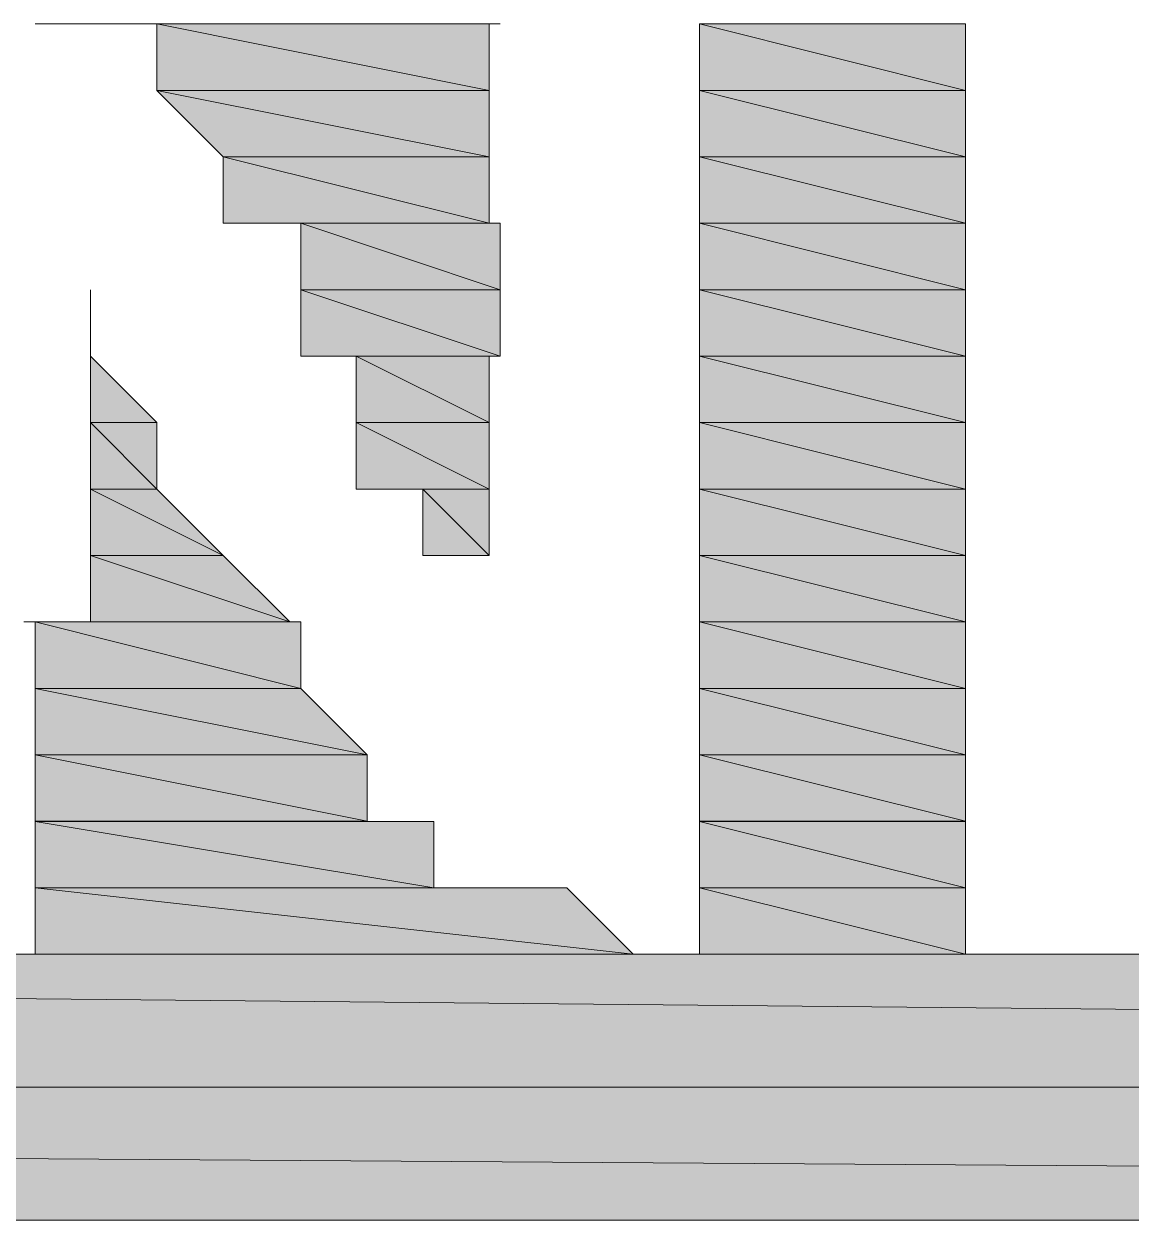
# Model space of a CAD drawing. Header units: millimetres. Extents: x 41 to 1635, y 11 to 1528.
# Drawn here: x 1499.04 to 1506.02, y 1166.81 to 1174.36 of the extents above; entities that cross this region are included whole.
import ezdxf

# ---------------------------------------------------------------- set-up
doc = ezdxf.new("R2010")
doc.units = ezdxf.units.MM
doc.header["$LTSCALE"] = 8
for name, color, linetype in [('1', 7, 'CONTINUOUS'), ('PDF2_Geometry', 7, 'CONTINUOUS'), ('PDF2_Solid Fills', 7, 'CONTINUOUS')]:
    doc.layers.add(name, color=color, linetype=linetype)

# ---------------------------------------------------------------- blocks, each defined once
blk = doc.blocks.new('Sinee')
at = {"layer": 'PDF2_Geometry', "lineweight": 5}
for points in [[(254.1832, -353.5778), (257.1187, -353.5778)], [(254.1832, -353.5778), (257.1187, -353.5778)], [(254.5327, -353.5778), (257.0488, -353.5778)], [(254.5327, -353.5778), (257.0488, -353.5778)], [(254.952, -353.5778), (257.0488, -353.5778)], [(254.952, -353.5778), (257.0488, -353.5778)], [(254.952, -353.5778), (254.952, -353.9971), (257.0488, -353.9971)], [(254.952, -353.5778), (257.0488, -353.5778), (257.0488, -353.9971)], [(258.3767, -353.5778), (260.0541, -353.5778)], [(258.3767, -353.5778), (260.0541, -353.5778)], [(258.3767, -353.5778), (260.0541, -353.5778)], [(258.3767, -353.5778), (260.0541, -353.5778)], [(258.3767, -353.5778), (260.0541, -353.5778)], [(258.3767, -353.5778), (260.0541, -353.5778)], [(258.3767, -353.5778), (258.3767, -353.9971), (260.0541, -353.9971)], [(258.3767, -353.5778), (260.0541, -353.5778), (260.0541, -353.9971)], [(254.952, -353.9971), (257.0488, -353.9971)], [(254.952, -353.9971), (257.0488, -353.9971)], [(254.952, -353.9971), (257.0488, -353.9971)], [(254.952, -353.9971), (257.0488, -353.9971)], [(254.952, -353.9971), (257.0488, -353.9971)], [(254.952, -353.9971), (257.0488, -353.9971)], [(254.952, -353.9971), (255.3713, -354.4164), (257.0488, -354.4164)], [(254.952, -353.9971), (257.0488, -353.9971), (257.0488, -354.4164)], [(258.3767, -353.9971), (260.0541, -353.9971)], [(258.3767, -353.9971), (260.0541, -353.9971)], [(258.3767, -353.9971), (260.0541, -353.9971)], [(258.3767, -353.9971), (260.0541, -353.9971)], [(258.3767, -353.9971), (260.0541, -353.9971)], [(258.3767, -353.9971), (260.0541, -353.9971)], [(258.3767, -353.9971), (258.3767, -354.4164), (260.0541, -354.4164)], [(258.3767, -353.9971), (260.0541, -353.9971), (260.0541, -354.4164)], [(255.3714, -354.4165), (257.0488, -354.4165)], [(255.3714, -354.4165), (257.0488, -354.4165)], [(255.3714, -354.4165), (257.0488, -354.4165)], [(255.3714, -354.4165), (257.0488, -354.4165)], [(255.3714, -354.4165), (257.0488, -354.4165)], [(255.3714, -354.4165), (257.0488, -354.4165)], [(255.3714, -354.4165), (257.0488, -354.4165)], [(255.3714, -354.4165), (257.0488, -354.4165)], [(255.3714, -354.4165), (255.3714, -354.8358), (257.0488, -354.8358)], [(255.3714, -354.4165), (257.0488, -354.4165), (257.0488, -354.8358)], [(258.3767, -354.4165), (260.0541, -354.4165)], [(258.3767, -354.4165), (260.0541, -354.4165)], [(258.3767, -354.4165), (260.0541, -354.4165)], [(258.3767, -354.4165), (260.0541, -354.4165)], [(258.3767, -354.4165), (260.0541, -354.4165)], [(258.3767, -354.4165), (260.0541, -354.4165)], [(258.3767, -354.4165), (260.0541, -354.4165)], [(258.3767, -354.4165), (260.0541, -354.4165)], [(258.3767, -354.4165), (258.3767, -354.8358), (260.0541, -354.8358)], [(258.3767, -354.4165), (260.0541, -354.4165), (260.0541, -354.8358)], [(255.3714, -354.8358), (257.0488, -354.8358)], [(255.3714, -354.8358), (257.0488, -354.8358)], [(255.3714, -354.8358), (257.0488, -354.8358)], [(255.3714, -354.8358), (257.0488, -354.8358)], [(255.3714, -354.8358), (257.0488, -354.8358)], [(255.3714, -354.8358), (257.0488, -354.8358)], [(255.3714, -354.8358), (257.0488, -354.8358)], [(255.3714, -354.8358), (257.0488, -354.8358)], [(255.3714, -354.8358), (257.0488, -354.8358)], [(255.3714, -354.8358), (257.0488, -354.8358)], [(255.8607, -354.8358), (257.1187, -354.8358)], [(255.8607, -354.8358), (257.1187, -354.8358)], [(255.8607, -354.8358), (257.1187, -354.8358)], [(255.8607, -354.8358), (257.1187, -354.8358)], [(255.8607, -354.8358), (255.8607, -355.2551), (257.1187, -355.2551)], [(255.8607, -354.8358), (257.1187, -354.8358), (257.1187, -355.2551)], [(258.3767, -354.8358), (260.0541, -354.8358)], [(258.3767, -354.8358), (260.0541, -354.8358)], [(258.3767, -354.8358), (260.0541, -354.8358)], [(258.3767, -354.8358), (260.0541, -354.8358)], [(258.3767, -354.8358), (260.0541, -354.8358)], [(258.3767, -354.8358), (260.0541, -354.8358)], [(258.3767, -354.8358), (260.0541, -354.8358)], [(258.3767, -354.8358), (260.0541, -354.8358)], [(258.3767, -354.8358), (260.0541, -354.8358)], [(258.3767, -354.8358), (260.0541, -354.8358)], [(258.3767, -354.8358), (260.0541, -354.8358)], [(258.3767, -354.8358), (260.0541, -354.8358)], [(258.3767, -354.8358), (260.0541, -354.8358)], [(258.3767, -354.8358), (260.0541, -354.8358)], [(258.3767, -354.8358), (258.3767, -355.2551), (260.0541, -355.2551)], [(258.3767, -354.8358), (260.0541, -354.8358), (260.0541, -355.2551)], [(254.5327, -355.2551), (254.5327, -355.2551)], [(254.5327, -355.2551), (254.5327, -355.6744)], [(254.5327, -355.2551), (254.5327, -355.6744)], [(255.8607, -355.2551), (257.1187, -355.2551)], [(255.8607, -355.2551), (257.1187, -355.2551)], [(255.8607, -355.2551), (257.1187, -355.2551)], [(255.8607, -355.2551), (257.1187, -355.2551)], [(255.8607, -355.2551), (257.1187, -355.2551)], [(255.8607, -355.2551), (257.1187, -355.2551)], [(255.8607, -355.2551), (255.8607, -355.6744), (257.1187, -355.6744)], [(255.8607, -355.2551), (257.1187, -355.2551), (257.1187, -355.6744)], [(258.3767, -355.2551), (260.0541, -355.2551)], [(258.3767, -355.2551), (260.0541, -355.2551)], [(258.3767, -355.2551), (260.0541, -355.2551)], [(258.3767, -355.2551), (260.0541, -355.2551)], [(258.3767, -355.2551), (260.0541, -355.2551)], [(258.3767, -355.2551), (260.0541, -355.2551)], [(258.3767, -355.2551), (258.3767, -355.6744), (260.0541, -355.6744)], [(258.3767, -355.2551), (260.0541, -355.2551), (260.0541, -355.6744)], [(254.5327, -355.6744), (254.5327, -355.6744)], [(254.5327, -355.6744), (254.5327, -355.6744)], [(254.5327, -355.6744), (254.5327, -356.0937), (254.952, -356.0937)], [(254.5327, -355.6744), (254.952, -356.0937)], [(255.8607, -355.6744), (257.1187, -355.6744)], [(255.8607, -355.6744), (257.1187, -355.6744)], [(256.2101, -355.6744), (256.2101, -356.0937), (257.0488, -356.0937)], [(256.2101, -355.6744), (257.0488, -355.6744), (257.0488, -356.0937)], [(258.3767, -355.6744), (260.0541, -355.6744)], [(258.3767, -355.6744), (260.0541, -355.6744)], [(258.3767, -355.6744), (258.3767, -356.0937), (260.0541, -356.0937)], [(258.3767, -355.6744), (260.0541, -355.6744), (260.0541, -356.0937)], [(254.5327, -356.0939), (254.952, -356.0939)], [(254.5327, -356.0939), (254.952, -356.0939)], [(254.5327, -356.0939), (254.952, -356.0939)], [(254.5327, -356.0939), (254.952, -356.0939)], [(254.5327, -356.0939), (254.952, -356.0939)], [(254.5327, -356.0939), (254.952, -356.0939)], [(254.5327, -356.0939), (254.5327, -356.5131), (254.952, -356.5131)], [(254.5327, -356.0939), (254.952, -356.0939), (254.952, -356.5131)], [(256.2101, -356.0939), (257.0488, -356.0939)], [(256.2101, -356.0939), (257.0488, -356.0939)], [(256.2101, -356.0939), (257.0488, -356.0939)], [(256.2101, -356.0939), (257.0488, -356.0939)], [(256.2101, -356.0939), (257.0488, -356.0939)], [(256.2101, -356.0939), (257.0488, -356.0939)], [(256.2101, -356.0939), (256.2101, -356.5131), (257.0488, -356.5131)], [(256.2101, -356.0939), (257.0488, -356.0939), (257.0488, -356.5131)], [(258.3767, -356.0939), (260.0541, -356.0939)], [(258.3767, -356.0939), (260.0541, -356.0939)], [(258.3767, -356.0939), (260.0541, -356.0939)], [(258.3767, -356.0939), (260.0541, -356.0939)], [(258.3767, -356.0939), (260.0541, -356.0939)], [(258.3767, -356.0939), (260.0541, -356.0939)], [(258.3767, -356.0939), (258.3767, -356.5131), (260.0541, -356.5131)], [(258.3767, -356.0939), (260.0541, -356.0939), (260.0541, -356.5131)], [(254.5327, -356.5132), (254.952, -356.5132)], [(254.5327, -356.5132), (254.952, -356.5132)], [(254.5327, -356.5132), (254.952, -356.5132)], [(254.5327, -356.5132), (254.952, -356.5132)], [(254.5327, -356.5132), (254.5327, -356.9325), (255.3714, -356.9325)], [(254.5327, -356.5132), (254.952, -356.5132), (255.3714, -356.9325)], [(256.2101, -356.5132), (257.0488, -356.5132)], [(256.2101, -356.5132), (257.0488, -356.5132)], [(256.6295, -356.5132), (257.0488, -356.5132)], [(256.6295, -356.5132), (257.0488, -356.5132)], [(256.6295, -356.5132), (256.6295, -356.9325), (257.0488, -356.9325)], [(256.6295, -356.5132), (257.0488, -356.5132), (257.0488, -356.9325)], [(258.3767, -356.5132), (260.0541, -356.5132)], [(258.3767, -356.5132), (260.0541, -356.5132)], [(258.3767, -356.5132), (260.0541, -356.5132)], [(258.3767, -356.5132), (260.0541, -356.5132)], [(258.3767, -356.5132), (258.3767, -356.9325), (260.0541, -356.9325)], [(258.3767, -356.5132), (260.0541, -356.5132), (260.0541, -356.9325)], [(254.5327, -356.9325), (255.3714, -356.9325)], [(254.5327, -356.9325), (255.3714, -356.9325)], [(254.5327, -356.9325), (255.3714, -356.9325)], [(254.5327, -356.9325), (255.3714, -356.9325)], [(254.5327, -356.9325), (255.3714, -356.9325)], [(254.5327, -356.9325), (255.3714, -356.9325)], [(254.5327, -356.9325), (255.3714, -356.9325)], [(254.5327, -356.9325), (255.3714, -356.9325)], [(254.5327, -356.9325), (255.3714, -356.9325)], [(254.5327, -356.9325), (255.3714, -356.9325)], [(254.5327, -356.9325), (255.3714, -356.9325)], [(254.5327, -356.9325), (255.3714, -356.9325)], [(254.5327, -356.9325), (255.3714, -356.9325)], [(254.5327, -356.9325), (255.3714, -356.9325)], [(254.5327, -356.9325), (255.3714, -356.9325)], [(254.5327, -356.9325), (255.3714, -356.9325)], [(254.5327, -356.9325), (255.3714, -356.9325)], [(254.5327, -356.9325), (255.3714, -356.9325)], [(254.5327, -356.9325), (254.5327, -357.3518), (255.7907, -357.3518)], [(254.5327, -356.9325), (255.3714, -356.9325), (255.7907, -357.3518)], [(256.6295, -356.9325), (257.0488, -356.9325)], [(256.6295, -356.9325), (257.0488, -356.9325)], [(256.6295, -356.9325), (257.0488, -356.9325)], [(256.6295, -356.9325), (257.0488, -356.9325)], [(256.6295, -356.9325), (257.0488, -356.9325)], [(256.6295, -356.9325), (257.0488, -356.9325)], [(256.6295, -356.9325), (257.0488, -356.9325)], [(256.6295, -356.9325), (257.0488, -356.9325)], [(256.6295, -356.9325), (257.0488, -356.9325)], [(256.6295, -356.9325), (257.0488, -356.9325)], [(257.0489, -356.9325), (257.0489, -356.9325)], [(257.0489, -356.9325), (257.0489, -356.9325)], [(257.0489, -356.9325), (257.0489, -356.9325)], [(257.0489, -356.9325), (257.0489, -356.9325)], [(257.0489, -356.9325), (257.0489, -356.9325)], [(257.0489, -356.9325), (257.0489, -356.9325)], [(257.0489, -356.9325), (257.0489, -356.9325)], [(258.3767, -356.9325), (260.0541, -356.9325)], [(258.3767, -356.9325), (260.0541, -356.9325)], [(258.3767, -356.9325), (260.0541, -356.9325)], [(258.3767, -356.9325), (260.0541, -356.9325)], [(258.3767, -356.9325), (260.0541, -356.9325)], [(258.3767, -356.9325), (260.0541, -356.9325)], [(258.3767, -356.9325), (260.0541, -356.9325)], [(258.3767, -356.9325), (260.0541, -356.9325)], [(258.3767, -356.9325), (260.0541, -356.9325)], [(258.3767, -356.9325), (260.0541, -356.9325)], [(258.3767, -356.9325), (260.0541, -356.9325)], [(258.3767, -356.9325), (260.0541, -356.9325)], [(258.3767, -356.9325), (260.0541, -356.9325)], [(258.3767, -356.9325), (260.0541, -356.9325)], [(258.3767, -356.9325), (260.0541, -356.9325)], [(258.3767, -356.9325), (260.0541, -356.9325)], [(258.3767, -356.9325), (260.0541, -356.9325)], [(258.3767, -356.9325), (260.0541, -356.9325)], [(258.3767, -356.9325), (258.3767, -357.3518), (260.0541, -357.3518)], [(258.3767, -356.9325), (260.0541, -356.9325), (260.0541, -357.3518)], [(254.5327, -357.3519), (254.1134, -357.3519), (255.7907, -357.3519)], [(254.5327, -357.3519), (254.1134, -357.3519), (255.7907, -357.3519)], [(254.1832, -357.3519), (255.8606, -357.3519)], [(254.1832, -357.3519), (255.8606, -357.3519)], [(254.1832, -357.3519), (255.8606, -357.3519)], [(254.1832, -357.3519), (255.8606, -357.3519)], [(254.1832, -357.3519), (254.1832, -357.7712), (255.8606, -357.7712)], [(254.1832, -357.3519), (255.8606, -357.3519), (255.8606, -357.7712)], [(254.5327, -357.3519), (255.7907, -357.3519)], [(258.3767, -357.3519), (260.0541, -357.3519)], [(258.3767, -357.3519), (260.0541, -357.3519)], [(258.3767, -357.3519), (260.0541, -357.3519)], [(258.3767, -357.3519), (260.0541, -357.3519)], [(258.3767, -357.3519), (260.0541, -357.3519)], [(258.3767, -357.3519), (260.0541, -357.3519)], [(258.3767, -357.3519), (258.3767, -357.7712), (260.0541, -357.7712)], [(258.3767, -357.3519), (260.0541, -357.3519), (260.0541, -357.7712)], [(254.1832, -357.7712), (254.1832, -358.1905), (256.28, -358.1905)], [(254.1832, -357.7712), (255.8606, -357.7712), (256.28, -358.1905)], [(258.3767, -357.7712), (258.3767, -358.1905), (260.0541, -358.1905)], [(258.3767, -357.7712), (260.0541, -357.7712), (260.0541, -358.1905)], [(254.1832, -358.1905), (256.28, -358.1905)], [(254.1832, -358.1905), (256.28, -358.1905)], [(254.1832, -358.1905), (256.28, -358.1905)], [(254.1832, -358.1905), (256.28, -358.1905)], [(254.1832, -358.1905), (256.28, -358.1905)], [(254.1832, -358.1905), (256.28, -358.1905)], [(254.1832, -358.1905), (256.28, -358.1905)], [(254.1832, -358.1905), (256.28, -358.1905)], [(254.1832, -358.1905), (254.1832, -358.6098), (256.28, -358.6098)], [(254.1832, -358.1905), (256.28, -358.1905), (256.28, -358.6098)], [(258.3767, -358.1905), (260.0541, -358.1905)], [(258.3767, -358.1905), (260.0541, -358.1905)], [(258.3767, -358.1905), (260.0541, -358.1905)], [(258.3767, -358.1905), (260.0541, -358.1905)], [(258.3767, -358.1905), (260.0541, -358.1905)], [(258.3767, -358.1905), (260.0541, -358.1905)], [(258.3767, -358.1905), (260.0541, -358.1905)], [(258.3767, -358.1905), (260.0541, -358.1905)], [(258.3767, -358.1905), (258.3767, -358.6098), (260.0541, -358.6098)], [(258.3767, -358.1905), (260.0541, -358.1905), (260.0541, -358.6098)], [(254.1832, -358.61), (256.6993, -358.61)], [(254.1832, -358.61), (256.6993, -358.61)], [(254.1832, -358.61), (256.6993, -358.61)], [(254.1832, -358.61), (256.6993, -358.61)], [(254.1832, -358.61), (256.6993, -358.61)], [(254.1832, -358.61), (256.6993, -358.61)], [(254.1832, -358.61), (256.6993, -358.61)], [(254.1832, -358.61), (256.6993, -358.61)], [(254.1832, -358.61), (254.1832, -359.0293), (256.6993, -359.0293)], [(254.1832, -358.61), (256.6993, -358.61), (256.6993, -359.0293)], [(258.3767, -358.61), (260.0541, -358.61)], [(258.3767, -358.61), (260.0541, -358.61)], [(258.3767, -358.61), (260.0541, -358.61)], [(258.3767, -358.61), (260.0541, -358.61)], [(258.3767, -358.61), (260.0541, -358.61)], [(258.3767, -358.61), (260.0541, -358.61)], [(258.3767, -358.61), (260.0541, -358.61)], [(258.3767, -358.61), (260.0541, -358.61)], [(258.3767, -358.61), (258.3767, -359.0293), (260.0541, -359.0293)], [(258.3767, -358.61), (260.0541, -358.61), (260.0541, -359.0293)], [(254.1832, -359.0293), (256.6993, -359.0293)], [(254.1832, -359.0293), (256.6993, -359.0293)], [(254.1832, -359.0293), (257.1187, -359.0293)], [(254.1832, -359.0293), (257.1187, -359.0293)], [(254.1832, -359.0293), (257.1187, -359.0293)], [(254.1832, -359.0293), (257.1187, -359.0293)], [(254.1832, -359.0293), (257.1187, -359.0293)], [(254.1832, -359.0293), (257.1187, -359.0293)], [(254.1832, -359.0293), (257.538, -359.0293)], [(254.1832, -359.0293), (257.538, -359.0293)], [(254.1832, -359.0293), (257.538, -359.0293)], [(254.1832, -359.0293), (257.538, -359.0293)], [(254.1832, -359.0293), (254.1832, -359.4486), (257.9574, -359.4486)], [(254.1832, -359.0293), (257.538, -359.0293), (257.9574, -359.4486)], [(258.3767, -359.0293), (260.0541, -359.0293)], [(258.3767, -359.0293), (260.0541, -359.0293)], [(258.3767, -359.0293), (260.0541, -359.0293)], [(258.3767, -359.0293), (260.0541, -359.0293)], [(258.3767, -359.0293), (260.0541, -359.0293)], [(258.3767, -359.0293), (260.0541, -359.0293)], [(258.3767, -359.0293), (260.0541, -359.0293)], [(258.3767, -359.0293), (260.0541, -359.0293)], [(258.3767, -359.0293), (260.0541, -359.0293)], [(258.3767, -359.0293), (260.0541, -359.0293)], [(258.3767, -359.0293), (260.0541, -359.0293)], [(258.3767, -359.0293), (260.0541, -359.0293)], [(258.3767, -359.0293), (258.3767, -359.4486), (260.0541, -359.4486)], [(258.3767, -359.0293), (260.0541, -359.0293), (260.0541, -359.4486)], [(224.7589, -359.4486), (224.3396, -360.2873), (312.3954, -360.2873)], [(224.7589, -359.4486), (312.3954, -359.4486), (312.3954, -360.2873)], [(254.1832, -359.4486), (257.9574, -359.4486)], [(254.1832, -359.4486), (257.9574, -359.4486)], [(254.1832, -359.4486), (257.9574, -359.4486)], [(254.1832, -359.4486), (257.9574, -359.4486)], [(254.1832, -359.4486), (258.3767, -359.4486)], [(254.1832, -359.4486), (258.3767, -359.4486)], [(254.1832, -359.4486), (258.3767, -359.4486)], [(254.1832, -359.4486), (258.3767, -359.4486)], [(258.3767, -359.4486), (260.0541, -359.4486)], [(258.3767, -359.4486), (260.0541, -359.4486)], [(258.3767, -359.4486), (260.0541, -359.4486)], [(258.3767, -359.4486), (260.0541, -359.4486)], [(258.3767, -359.4486), (260.0541, -359.4486)], [(258.3767, -359.4486), (260.0541, -359.4486)], [(258.3767, -359.4486), (260.0541, -359.4486)], [(258.3767, -359.4486), (260.0541, -359.4486)], [(259.9843, -359.4486), (261.2423, -359.4486)], [(186.1791, -360.2873), (186.1791, -361.126), (312.3956, -361.126)], [(186.1791, -360.2873), (312.3956, -360.2873), (312.3956, -361.126)], [(224.4096, -360.2873), (221.4742, -360.2873), (312.4725, -360.2873)], [(224.4096, -360.2873), (221.4742, -360.2873), (312.4725, -360.2873)], [(224.4096, -360.2873), (312.4725, -360.2873)], [(249.0811, -361.1261), (282.6289, -361.1261)]]:
    blk.add_lwpolyline(points, close=True, dxfattribs=at)
for points in [[(254.1832, -353.5778), (257.1187, -353.5778), (254.1832, -353.5778)], [(254.1832, -353.5778), (257.1187, -353.5778), (254.1832, -353.5778)], [(254.5327, -353.5778), (257.0488, -353.5778), (254.5327, -353.5778)], [(254.5327, -353.5778), (257.0488, -353.5778), (254.5327, -353.5778)], [(254.952, -353.5778), (257.0488, -353.5778), (254.952, -353.5778)], [(254.952, -353.5778), (257.0488, -353.5778), (254.952, -353.5778)], [(258.3767, -353.5778), (260.0541, -353.5778), (258.3767, -353.5778)], [(258.3767, -353.5778), (260.0541, -353.5778), (258.3767, -353.5778)], [(258.3767, -353.5778), (260.0541, -353.5778), (258.3767, -353.5778)], [(258.3767, -353.5778), (260.0541, -353.5778), (258.3767, -353.5778)], [(258.3767, -353.5778), (260.0541, -353.5778), (258.3767, -353.5778)], [(258.3767, -353.5778), (260.0541, -353.5778), (258.3767, -353.5778)], [(254.952, -353.9971), (257.0488, -353.9971), (254.952, -353.9971)], [(254.952, -353.9971), (257.0488, -353.9971), (254.952, -353.9971)], [(254.952, -353.9971), (257.0488, -353.9971), (254.952, -353.9971)], [(254.952, -353.9971), (257.0488, -353.9971), (254.952, -353.9971)], [(254.952, -353.9971), (257.0488, -353.9971), (254.952, -353.9971)], [(254.952, -353.9971), (257.0488, -353.9971), (254.952, -353.9971)], [(258.3767, -353.9971), (260.0541, -353.9971), (258.3767, -353.9971)], [(258.3767, -353.9971), (260.0541, -353.9971), (258.3767, -353.9971)], [(258.3767, -353.9971), (260.0541, -353.9971), (258.3767, -353.9971)], [(258.3767, -353.9971), (260.0541, -353.9971), (258.3767, -353.9971)], [(258.3767, -353.9971), (260.0541, -353.9971), (258.3767, -353.9971)], [(258.3767, -353.9971), (260.0541, -353.9971), (258.3767, -353.9971)], [(255.3714, -354.4165), (257.0488, -354.4165), (255.3714, -354.4165)], [(255.3714, -354.4165), (257.0488, -354.4165), (255.3714, -354.4165)], [(255.3714, -354.4165), (257.0488, -354.4165), (255.3714, -354.4165)], [(255.3714, -354.4165), (257.0488, -354.4165), (255.3714, -354.4165)], [(255.3714, -354.4165), (257.0488, -354.4165), (255.3714, -354.4165)], [(255.3714, -354.4165), (257.0488, -354.4165), (255.3714, -354.4165)], [(255.3714, -354.4165), (257.0488, -354.4165), (255.3714, -354.4165)], [(255.3714, -354.4165), (257.0488, -354.4165), (255.3714, -354.4165)], [(258.3767, -354.4165), (260.0541, -354.4165), (258.3767, -354.4165)], [(258.3767, -354.4165), (260.0541, -354.4165), (258.3767, -354.4165)], [(258.3767, -354.4165), (260.0541, -354.4165), (258.3767, -354.4165)], [(258.3767, -354.4165), (260.0541, -354.4165), (258.3767, -354.4165)], [(258.3767, -354.4165), (260.0541, -354.4165), (258.3767, -354.4165)], [(258.3767, -354.4165), (260.0541, -354.4165), (258.3767, -354.4165)], [(258.3767, -354.4165), (260.0541, -354.4165), (258.3767, -354.4165)], [(258.3767, -354.4165), (260.0541, -354.4165), (258.3767, -354.4165)], [(255.3714, -354.8358), (257.0488, -354.8358), (255.3714, -354.8358)], [(255.3714, -354.8358), (257.0488, -354.8358), (255.3714, -354.8358)], [(255.3714, -354.8358), (257.0488, -354.8358), (255.3714, -354.8358)], [(255.3714, -354.8358), (257.0488, -354.8358), (255.3714, -354.8358)], [(255.3714, -354.8358), (257.0488, -354.8358), (255.3714, -354.8358)], [(255.3714, -354.8358), (257.0488, -354.8358), (255.3714, -354.8358)], [(255.3714, -354.8358), (257.0488, -354.8358), (255.3714, -354.8358)], [(255.3714, -354.8358), (257.0488, -354.8358), (255.3714, -354.8358)], [(255.3714, -354.8358), (257.0488, -354.8358), (255.3714, -354.8358)], [(255.3714, -354.8358), (257.0488, -354.8358), (255.3714, -354.8358)], [(255.8607, -354.8358), (257.1187, -354.8358), (255.8607, -354.8358)], [(255.8607, -354.8358), (257.1187, -354.8358), (255.8607, -354.8358)], [(255.8607, -354.8358), (257.1187, -354.8358), (255.8607, -354.8358)], [(255.8607, -354.8358), (257.1187, -354.8358), (255.8607, -354.8358)], [(258.3767, -354.8358), (260.0541, -354.8358), (258.3767, -354.8358)], [(258.3767, -354.8358), (260.0541, -354.8358), (258.3767, -354.8358)], [(258.3767, -354.8358), (260.0541, -354.8358), (258.3767, -354.8358)], [(258.3767, -354.8358), (260.0541, -354.8358), (258.3767, -354.8358)], [(258.3767, -354.8358), (260.0541, -354.8358), (258.3767, -354.8358)], [(258.3767, -354.8358), (260.0541, -354.8358), (258.3767, -354.8358)], [(258.3767, -354.8358), (260.0541, -354.8358), (258.3767, -354.8358)], [(258.3767, -354.8358), (260.0541, -354.8358), (258.3767, -354.8358)], [(258.3767, -354.8358), (260.0541, -354.8358), (258.3767, -354.8358)], [(258.3767, -354.8358), (260.0541, -354.8358), (258.3767, -354.8358)], [(258.3767, -354.8358), (260.0541, -354.8358), (258.3767, -354.8358)], [(258.3767, -354.8358), (260.0541, -354.8358), (258.3767, -354.8358)], [(258.3767, -354.8358), (260.0541, -354.8358), (258.3767, -354.8358)], [(258.3767, -354.8358), (260.0541, -354.8358), (258.3767, -354.8358)], [(254.5327, -355.2551), (254.5327, -355.2551)], [(254.5327, -355.2551), (254.5327, -355.6744), (254.5327, -355.2551)], [(254.5327, -355.2551), (254.5327, -355.6744), (254.5327, -355.2551)], [(255.8607, -355.2551), (257.1187, -355.2551), (255.8607, -355.2551)], [(255.8607, -355.2551), (257.1187, -355.2551), (255.8607, -355.2551)], [(255.8607, -355.2551), (257.1187, -355.2551), (255.8607, -355.2551)], [(255.8607, -355.2551), (257.1187, -355.2551), (255.8607, -355.2551)], [(255.8607, -355.2551), (257.1187, -355.2551), (255.8607, -355.2551)], [(255.8607, -355.2551), (257.1187, -355.2551), (255.8607, -355.2551)], [(258.3767, -355.2551), (260.0541, -355.2551), (258.3767, -355.2551)], [(258.3767, -355.2551), (260.0541, -355.2551), (258.3767, -355.2551)], [(258.3767, -355.2551), (260.0541, -355.2551), (258.3767, -355.2551)], [(258.3767, -355.2551), (260.0541, -355.2551), (258.3767, -355.2551)], [(258.3767, -355.2551), (260.0541, -355.2551), (258.3767, -355.2551)], [(258.3767, -355.2551), (260.0541, -355.2551), (258.3767, -355.2551)], [(254.5327, -355.6744), (254.5327, -355.6744)], [(254.5327, -355.6744), (254.5327, -355.6744)], [(254.5327, -355.6744), (254.952, -356.0937), (254.5327, -355.6744)], [(255.8607, -355.6744), (257.1187, -355.6744), (255.8607, -355.6744)], [(255.8607, -355.6744), (257.1187, -355.6744), (255.8607, -355.6744)], [(258.3767, -355.6744), (260.0541, -355.6744), (258.3767, -355.6744)], [(258.3767, -355.6744), (260.0541, -355.6744), (258.3767, -355.6744)], [(254.5327, -356.0939), (254.952, -356.0939), (254.5327, -356.0939)], [(254.5327, -356.0939), (254.952, -356.0939), (254.5327, -356.0939)], [(254.5327, -356.0939), (254.952, -356.0939), (254.5327, -356.0939)], [(254.5327, -356.0939), (254.952, -356.0939), (254.5327, -356.0939)], [(254.5327, -356.0939), (254.952, -356.0939), (254.5327, -356.0939)], [(254.5327, -356.0939), (254.952, -356.0939), (254.5327, -356.0939)], [(256.2101, -356.0939), (257.0488, -356.0939), (256.2101, -356.0939)], [(256.2101, -356.0939), (257.0488, -356.0939), (256.2101, -356.0939)], [(256.2101, -356.0939), (257.0488, -356.0939), (256.2101, -356.0939)], [(256.2101, -356.0939), (257.0488, -356.0939), (256.2101, -356.0939)], [(256.2101, -356.0939), (257.0488, -356.0939), (256.2101, -356.0939)], [(256.2101, -356.0939), (257.0488, -356.0939), (256.2101, -356.0939)], [(258.3767, -356.0939), (260.0541, -356.0939), (258.3767, -356.0939)], [(258.3767, -356.0939), (260.0541, -356.0939), (258.3767, -356.0939)], [(258.3767, -356.0939), (260.0541, -356.0939), (258.3767, -356.0939)], [(258.3767, -356.0939), (260.0541, -356.0939), (258.3767, -356.0939)], [(258.3767, -356.0939), (260.0541, -356.0939), (258.3767, -356.0939)], [(258.3767, -356.0939), (260.0541, -356.0939), (258.3767, -356.0939)], [(254.5327, -356.5132), (254.952, -356.5132), (254.5327, -356.5132)], [(254.5327, -356.5132), (254.952, -356.5132), (254.5327, -356.5132)], [(254.5327, -356.5132), (254.952, -356.5132), (254.5327, -356.5132)], [(254.5327, -356.5132), (254.952, -356.5132), (254.5327, -356.5132)], [(256.2101, -356.5132), (257.0488, -356.5132), (256.2101, -356.5132)], [(256.2101, -356.5132), (257.0488, -356.5132), (256.2101, -356.5132)], [(256.6295, -356.5132), (257.0488, -356.5132), (256.6295, -356.5132)], [(256.6295, -356.5132), (257.0488, -356.5132), (256.6295, -356.5132)], [(258.3767, -356.5132), (260.0541, -356.5132), (258.3767, -356.5132)], [(258.3767, -356.5132), (260.0541, -356.5132), (258.3767, -356.5132)], [(258.3767, -356.5132), (260.0541, -356.5132), (258.3767, -356.5132)], [(258.3767, -356.5132), (260.0541, -356.5132), (258.3767, -356.5132)], [(254.5327, -356.9325), (255.3714, -356.9325), (254.5327, -356.9325)], [(254.5327, -356.9325), (255.3714, -356.9325), (254.5327, -356.9325)], [(254.5327, -356.9325), (255.3714, -356.9325), (254.5327, -356.9325)], [(254.5327, -356.9325), (255.3714, -356.9325), (254.5327, -356.9325)], [(254.5327, -356.9325), (255.3714, -356.9325), (254.5327, -356.9325)], [(254.5327, -356.9325), (255.3714, -356.9325), (254.5327, -356.9325)], [(254.5327, -356.9325), (255.3714, -356.9325), (254.5327, -356.9325)], [(254.5327, -356.9325), (255.3714, -356.9325), (254.5327, -356.9325)], [(254.5327, -356.9325), (255.3714, -356.9325), (254.5327, -356.9325)], [(254.5327, -356.9325), (255.3714, -356.9325), (254.5327, -356.9325)], [(254.5327, -356.9325), (255.3714, -356.9325), (254.5327, -356.9325)], [(254.5327, -356.9325), (255.3714, -356.9325), (254.5327, -356.9325)], [(254.5327, -356.9325), (255.3714, -356.9325), (254.5327, -356.9325)], [(254.5327, -356.9325), (255.3714, -356.9325), (254.5327, -356.9325)], [(254.5327, -356.9325), (255.3714, -356.9325), (254.5327, -356.9325)], [(254.5327, -356.9325), (255.3714, -356.9325), (254.5327, -356.9325)], [(254.5327, -356.9325), (255.3714, -356.9325), (254.5327, -356.9325)], [(254.5327, -356.9325), (255.3714, -356.9325), (254.5327, -356.9325)], [(256.6295, -356.9325), (257.0488, -356.9325), (256.6295, -356.9325)], [(256.6295, -356.9325), (257.0488, -356.9325), (256.6295, -356.9325)], [(256.6295, -356.9325), (257.0488, -356.9325), (256.6295, -356.9325)], [(256.6295, -356.9325), (257.0488, -356.9325), (256.6295, -356.9325)], [(256.6295, -356.9325), (257.0488, -356.9325), (256.6295, -356.9325)], [(256.6295, -356.9325), (257.0488, -356.9325), (256.6295, -356.9325)], [(256.6295, -356.9325), (257.0488, -356.9325), (256.6295, -356.9325)], [(256.6295, -356.9325), (257.0488, -356.9325), (256.6295, -356.9325)], [(256.6295, -356.9325), (257.0488, -356.9325), (256.6295, -356.9325)], [(256.6295, -356.9325), (257.0488, -356.9325), (256.6295, -356.9325)], [(257.0489, -356.9325), (257.0489, -356.9325)], [(257.0489, -356.9325), (257.0489, -356.9325)], [(257.0489, -356.9325), (257.0489, -356.9325)], [(257.0489, -356.9325), (257.0489, -356.9325)], [(257.0489, -356.9325), (257.0489, -356.9325)], [(257.0489, -356.9325), (257.0489, -356.9325)], [(257.0489, -356.9325), (257.0489, -356.9325)], [(258.3767, -356.9325), (260.0541, -356.9325), (258.3767, -356.9325)], [(258.3767, -356.9325), (260.0541, -356.9325), (258.3767, -356.9325)], [(258.3767, -356.9325), (260.0541, -356.9325), (258.3767, -356.9325)], [(258.3767, -356.9325), (260.0541, -356.9325), (258.3767, -356.9325)], [(258.3767, -356.9325), (260.0541, -356.9325), (258.3767, -356.9325)], [(258.3767, -356.9325), (260.0541, -356.9325), (258.3767, -356.9325)], [(258.3767, -356.9325), (260.0541, -356.9325), (258.3767, -356.9325)], [(258.3767, -356.9325), (260.0541, -356.9325), (258.3767, -356.9325)], [(258.3767, -356.9325), (260.0541, -356.9325), (258.3767, -356.9325)], [(258.3767, -356.9325), (260.0541, -356.9325), (258.3767, -356.9325)], [(258.3767, -356.9325), (260.0541, -356.9325), (258.3767, -356.9325)], [(258.3767, -356.9325), (260.0541, -356.9325), (258.3767, -356.9325)], [(258.3767, -356.9325), (260.0541, -356.9325), (258.3767, -356.9325)], [(258.3767, -356.9325), (260.0541, -356.9325), (258.3767, -356.9325)], [(258.3767, -356.9325), (260.0541, -356.9325), (258.3767, -356.9325)], [(258.3767, -356.9325), (260.0541, -356.9325), (258.3767, -356.9325)], [(258.3767, -356.9325), (260.0541, -356.9325), (258.3767, -356.9325)], [(258.3767, -356.9325), (260.0541, -356.9325), (258.3767, -356.9325)], [(254.1832, -357.3519), (255.8606, -357.3519), (254.1832, -357.3519)], [(254.1832, -357.3519), (255.8606, -357.3519), (254.1832, -357.3519)], [(254.1832, -357.3519), (255.8606, -357.3519), (254.1832, -357.3519)], [(254.1832, -357.3519), (255.8606, -357.3519), (254.1832, -357.3519)], [(254.5327, -357.3519), (255.7907, -357.3519), (254.5327, -357.3519)], [(258.3767, -357.3519), (260.0541, -357.3519), (258.3767, -357.3519)], [(258.3767, -357.3519), (260.0541, -357.3519), (258.3767, -357.3519)], [(258.3767, -357.3519), (260.0541, -357.3519), (258.3767, -357.3519)], [(258.3767, -357.3519), (260.0541, -357.3519), (258.3767, -357.3519)], [(258.3767, -357.3519), (260.0541, -357.3519), (258.3767, -357.3519)], [(258.3767, -357.3519), (260.0541, -357.3519), (258.3767, -357.3519)], [(254.1832, -358.1905), (256.28, -358.1905), (254.1832, -358.1905)], [(254.1832, -358.1905), (256.28, -358.1905), (254.1832, -358.1905)], [(254.1832, -358.1905), (256.28, -358.1905), (254.1832, -358.1905)], [(254.1832, -358.1905), (256.28, -358.1905), (254.1832, -358.1905)], [(254.1832, -358.1905), (256.28, -358.1905), (254.1832, -358.1905)], [(254.1832, -358.1905), (256.28, -358.1905), (254.1832, -358.1905)], [(254.1832, -358.1905), (256.28, -358.1905), (254.1832, -358.1905)], [(254.1832, -358.1905), (256.28, -358.1905), (254.1832, -358.1905)], [(258.3767, -358.1905), (260.0541, -358.1905), (258.3767, -358.1905)], [(258.3767, -358.1905), (260.0541, -358.1905), (258.3767, -358.1905)], [(258.3767, -358.1905), (260.0541, -358.1905), (258.3767, -358.1905)], [(258.3767, -358.1905), (260.0541, -358.1905), (258.3767, -358.1905)], [(258.3767, -358.1905), (260.0541, -358.1905), (258.3767, -358.1905)], [(258.3767, -358.1905), (260.0541, -358.1905), (258.3767, -358.1905)], [(258.3767, -358.1905), (260.0541, -358.1905), (258.3767, -358.1905)], [(258.3767, -358.1905), (260.0541, -358.1905), (258.3767, -358.1905)], [(254.1832, -358.61), (256.6993, -358.61), (254.1832, -358.61)], [(254.1832, -358.61), (256.6993, -358.61), (254.1832, -358.61)], [(254.1832, -358.61), (256.6993, -358.61), (254.1832, -358.61)], [(254.1832, -358.61), (256.6993, -358.61), (254.1832, -358.61)], [(254.1832, -358.61), (256.6993, -358.61), (254.1832, -358.61)], [(254.1832, -358.61), (256.6993, -358.61), (254.1832, -358.61)], [(254.1832, -358.61), (256.6993, -358.61), (254.1832, -358.61)], [(254.1832, -358.61), (256.6993, -358.61), (254.1832, -358.61)], [(258.3767, -358.61), (260.0541, -358.61), (258.3767, -358.61)], [(258.3767, -358.61), (260.0541, -358.61), (258.3767, -358.61)], [(258.3767, -358.61), (260.0541, -358.61), (258.3767, -358.61)], [(258.3767, -358.61), (260.0541, -358.61), (258.3767, -358.61)], [(258.3767, -358.61), (260.0541, -358.61), (258.3767, -358.61)], [(258.3767, -358.61), (260.0541, -358.61), (258.3767, -358.61)], [(258.3767, -358.61), (260.0541, -358.61), (258.3767, -358.61)], [(258.3767, -358.61), (260.0541, -358.61), (258.3767, -358.61)], [(254.1832, -359.0293), (256.6993, -359.0293), (254.1832, -359.0293)], [(254.1832, -359.0293), (256.6993, -359.0293), (254.1832, -359.0293)], [(254.1832, -359.0293), (257.1187, -359.0293), (254.1832, -359.0293)], [(254.1832, -359.0293), (257.1187, -359.0293), (254.1832, -359.0293)], [(254.1832, -359.0293), (257.1187, -359.0293), (254.1832, -359.0293)], [(254.1832, -359.0293), (257.1187, -359.0293), (254.1832, -359.0293)], [(254.1832, -359.0293), (257.1187, -359.0293), (254.1832, -359.0293)], [(254.1832, -359.0293), (257.1187, -359.0293), (254.1832, -359.0293)], [(254.1832, -359.0293), (257.538, -359.0293), (254.1832, -359.0293)], [(254.1832, -359.0293), (257.538, -359.0293), (254.1832, -359.0293)], [(254.1832, -359.0293), (257.538, -359.0293), (254.1832, -359.0293)], [(254.1832, -359.0293), (257.538, -359.0293), (254.1832, -359.0293)], [(258.3767, -359.0293), (260.0541, -359.0293), (258.3767, -359.0293)], [(258.3767, -359.0293), (260.0541, -359.0293), (258.3767, -359.0293)], [(258.3767, -359.0293), (260.0541, -359.0293), (258.3767, -359.0293)], [(258.3767, -359.0293), (260.0541, -359.0293), (258.3767, -359.0293)], [(258.3767, -359.0293), (260.0541, -359.0293), (258.3767, -359.0293)], [(258.3767, -359.0293), (260.0541, -359.0293), (258.3767, -359.0293)], [(258.3767, -359.0293), (260.0541, -359.0293), (258.3767, -359.0293)], [(258.3767, -359.0293), (260.0541, -359.0293), (258.3767, -359.0293)], [(258.3767, -359.0293), (260.0541, -359.0293), (258.3767, -359.0293)], [(258.3767, -359.0293), (260.0541, -359.0293), (258.3767, -359.0293)], [(258.3767, -359.0293), (260.0541, -359.0293), (258.3767, -359.0293)], [(258.3767, -359.0293), (260.0541, -359.0293), (258.3767, -359.0293)], [(254.1832, -359.4486), (257.9574, -359.4486), (254.1832, -359.4486)], [(254.1832, -359.4486), (257.9574, -359.4486), (254.1832, -359.4486)], [(254.1832, -359.4486), (257.9574, -359.4486), (254.1832, -359.4486)], [(254.1832, -359.4486), (257.9574, -359.4486), (254.1832, -359.4486)], [(254.1832, -359.4486), (258.3767, -359.4486), (254.1832, -359.4486)], [(254.1832, -359.4486), (258.3767, -359.4486), (254.1832, -359.4486)], [(254.1832, -359.4486), (258.3767, -359.4486), (254.1832, -359.4486)], [(254.1832, -359.4486), (258.3767, -359.4486), (254.1832, -359.4486)], [(258.3767, -359.4486), (260.0541, -359.4486), (258.3767, -359.4486)], [(258.3767, -359.4486), (260.0541, -359.4486), (258.3767, -359.4486)], [(258.3767, -359.4486), (260.0541, -359.4486), (258.3767, -359.4486)], [(258.3767, -359.4486), (260.0541, -359.4486), (258.3767, -359.4486)], [(258.3767, -359.4486), (260.0541, -359.4486), (258.3767, -359.4486)], [(258.3767, -359.4486), (260.0541, -359.4486), (258.3767, -359.4486)], [(258.3767, -359.4486), (260.0541, -359.4486), (258.3767, -359.4486)], [(258.3767, -359.4486), (260.0541, -359.4486), (258.3767, -359.4486)], [(259.9843, -359.4486), (261.2423, -359.4486), (259.9843, -359.4486)], [(224.4096, -360.2873), (312.4725, -360.2873), (224.4096, -360.2873)], [(249.0811, -361.1261), (282.6289, -361.1261), (249.0811, -361.1261)]]:
    blk.add_lwpolyline(points, dxfattribs=at)
at = {"layer": 'PDF2_Solid Fills', "lineweight": 5, "transparency": 33554559}
for points in [[(254.952, -353.5778), (254.952, -353.9971), (257.0488, -353.9971)], [(254.952, -353.5778), (257.0488, -353.5778), (257.0488, -353.9971)], [(258.3767, -353.5778), (258.3767, -353.9971), (260.0541, -353.9971)], [(258.3767, -353.5778), (260.0541, -353.5778), (260.0541, -353.9971)], [(254.952, -353.9971), (255.3713, -354.4164), (257.0488, -354.4164)], [(254.952, -353.9971), (257.0488, -353.9971), (257.0488, -354.4164)], [(258.3767, -353.9971), (258.3767, -354.4164), (260.0541, -354.4164)], [(258.3767, -353.9971), (260.0541, -353.9971), (260.0541, -354.4164)], [(255.3714, -354.4165), (255.3714, -354.8358), (257.0488, -354.8358)], [(255.3714, -354.4165), (257.0488, -354.4165), (257.0488, -354.8358)], [(258.3767, -354.4165), (258.3767, -354.8358), (260.0541, -354.8358)], [(258.3767, -354.4165), (260.0541, -354.4165), (260.0541, -354.8358)], [(255.8607, -354.8358), (255.8607, -355.2551), (257.1187, -355.2551)], [(255.8607, -354.8358), (257.1187, -354.8358), (257.1187, -355.2551)], [(258.3767, -354.8358), (258.3767, -355.2551), (260.0541, -355.2551)], [(258.3767, -354.8358), (260.0541, -354.8358), (260.0541, -355.2551)], [(255.8607, -355.2551), (255.8607, -355.6744), (257.1187, -355.6744)], [(255.8607, -355.2551), (257.1187, -355.2551), (257.1187, -355.6744)], [(258.3767, -355.2551), (258.3767, -355.6744), (260.0541, -355.6744)], [(258.3767, -355.2551), (260.0541, -355.2551), (260.0541, -355.6744)], [(254.5327, -355.6744), (254.5327, -356.0937), (254.952, -356.0937)], [(256.2101, -355.6744), (256.2101, -356.0937), (257.0488, -356.0937)], [(256.2101, -355.6744), (257.0488, -355.6744), (257.0488, -356.0937)], [(258.3767, -355.6744), (258.3767, -356.0937), (260.0541, -356.0937)], [(258.3767, -355.6744), (260.0541, -355.6744), (260.0541, -356.0937)], [(254.5327, -356.0939), (254.5327, -356.5131), (254.952, -356.5131)], [(254.5327, -356.0939), (254.952, -356.0939), (254.952, -356.5131)], [(256.2101, -356.0939), (256.2101, -356.5131), (257.0488, -356.5131)], [(256.2101, -356.0939), (257.0488, -356.0939), (257.0488, -356.5131)], [(258.3767, -356.0939), (258.3767, -356.5131), (260.0541, -356.5131)], [(258.3767, -356.0939), (260.0541, -356.0939), (260.0541, -356.5131)], [(254.5327, -356.5132), (254.5327, -356.9325), (255.3714, -356.9325)], [(254.5327, -356.5132), (254.952, -356.5132), (255.3714, -356.9325)], [(256.6295, -356.5132), (256.6295, -356.9325), (257.0488, -356.9325)], [(256.6295, -356.5132), (257.0488, -356.5132), (257.0488, -356.9325)], [(258.3767, -356.5132), (258.3767, -356.9325), (260.0541, -356.9325)], [(258.3767, -356.5132), (260.0541, -356.5132), (260.0541, -356.9325)], [(254.5327, -356.9325), (254.5327, -357.3518), (255.7907, -357.3518)], [(254.5327, -356.9325), (255.3714, -356.9325), (255.7907, -357.3518)], [(258.3767, -356.9325), (258.3767, -357.3518), (260.0541, -357.3518)], [(258.3767, -356.9325), (260.0541, -356.9325), (260.0541, -357.3518)], [(254.1832, -357.3519), (254.1832, -357.7712), (255.8606, -357.7712)], [(254.1832, -357.3519), (255.8606, -357.3519), (255.8606, -357.7712)], [(258.3767, -357.3519), (258.3767, -357.7712), (260.0541, -357.7712)], [(258.3767, -357.3519), (260.0541, -357.3519), (260.0541, -357.7712)], [(254.1832, -357.7712), (254.1832, -358.1905), (256.28, -358.1905)], [(254.1832, -357.7712), (255.8606, -357.7712), (256.28, -358.1905)], [(258.3767, -357.7712), (258.3767, -358.1905), (260.0541, -358.1905)], [(258.3767, -357.7712), (260.0541, -357.7712), (260.0541, -358.1905)], [(254.1832, -358.1905), (254.1832, -358.6098), (256.28, -358.6098)], [(254.1832, -358.1905), (256.28, -358.1905), (256.28, -358.6098)], [(258.3767, -358.1905), (258.3767, -358.6098), (260.0541, -358.6098)], [(258.3767, -358.1905), (260.0541, -358.1905), (260.0541, -358.6098)], [(254.1832, -358.61), (254.1832, -359.0293), (256.6993, -359.0293)], [(254.1832, -358.61), (256.6993, -358.61), (256.6993, -359.0293)], [(258.3767, -358.61), (258.3767, -359.0293), (260.0541, -359.0293)], [(258.3767, -358.61), (260.0541, -358.61), (260.0541, -359.0293)], [(254.1832, -359.0293), (254.1832, -359.4486), (257.9574, -359.4486)], [(254.1832, -359.0293), (257.538, -359.0293), (257.9574, -359.4486)], [(258.3767, -359.0293), (258.3767, -359.4486), (260.0541, -359.4486)], [(258.3767, -359.0293), (260.0541, -359.0293), (260.0541, -359.4486)], [(224.7589, -359.4486), (224.3396, -360.2873), (312.3954, -360.2873)], [(224.7589, -359.4486), (312.3954, -359.4486), (312.3954, -360.2873)], [(186.1791, -360.2873), (186.1791, -361.126), (312.3956, -361.126)], [(186.1791, -360.2873), (312.3956, -360.2873), (312.3956, -361.126)]]:
    blk.add_solid(points, dxfattribs=at)

msp = doc.modelspace()

# ---------------------------------------------------------------- block references
at = {"layer": '1'}
msp.add_blockref('Sinee', (1244.9239, 1527.9332), dxfattribs=at)

doc.saveas('drawing.dxf')
